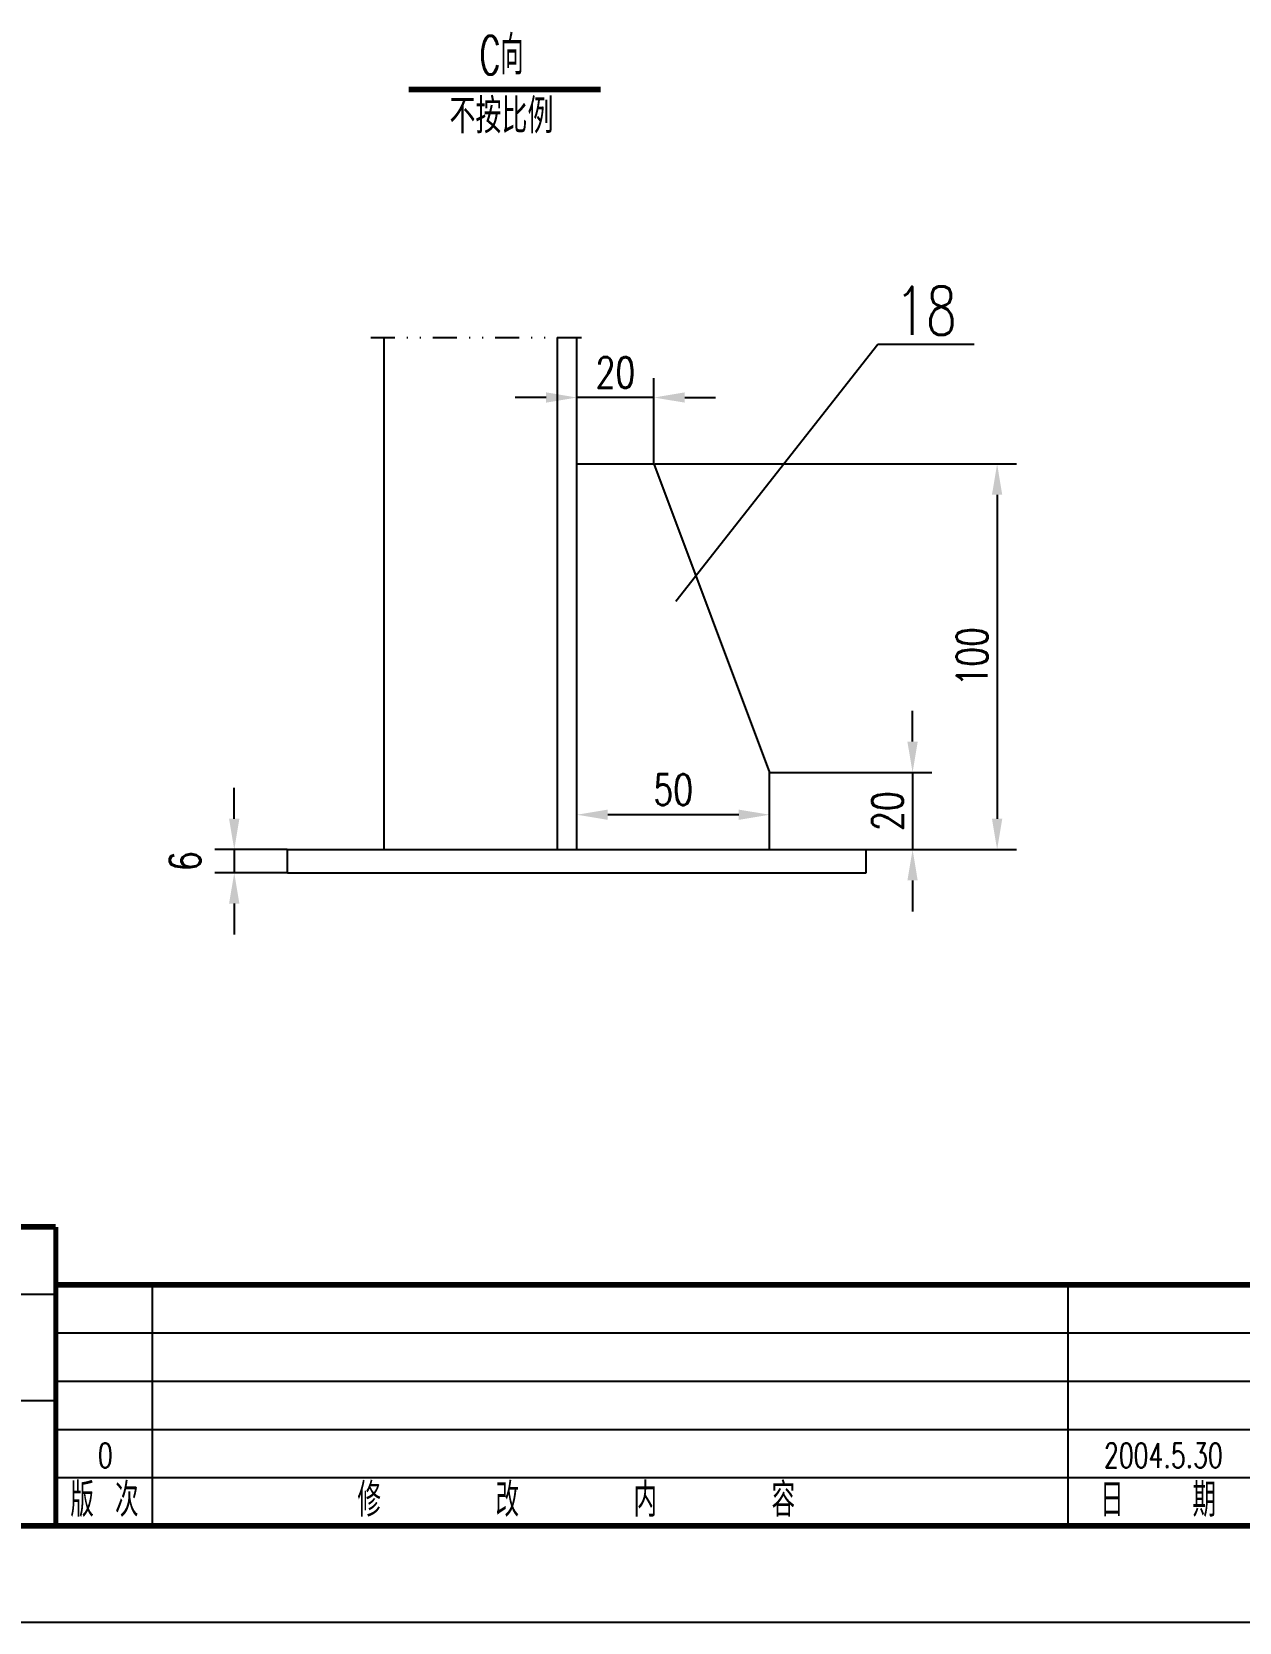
# Model space of a CAD drawing. Extents: x -8431 to -7574, y 1007 to 1601.
# Drawn here: x -7899.9 to -7774.6, y 1006.6 to 1171.5 of the extents above; entities that cross this region are included whole.
import ezdxf
from ezdxf.enums import TextEntityAlignment as Align

# ---------------------------------------------------------------- set-up
doc = ezdxf.new("R2010")
doc.units = 0
doc.header["$LTSCALE"] = 10
doc.header["$MEASUREMENT"] = 0
doc.linetypes.add('DIVIDE2', pattern=[0.625, 0.25, -0.125, 0, -0.125, 0, -0.125])
doc.layers.get('0').update_dxf_attribs({"linetype": 'CONTINUOUS'})
doc.layers.get('DEFPOINTS').update_dxf_attribs({"linetype": 'CONTINUOUS'})
doc.layers.add('1', color=2, linetype='CONTINUOUS')
doc.layers.add('2', color=1, linetype='CONTINUOUS')
doc.styles.add('HZ', font='txt', dxfattribs={"width": 0.75, "bigfont": 'hztxt'})
doc.styles.get("Standard").update_dxf_attribs({"font": 'simplex', "width": 0.75, "bigfont": 'hztxt'})
doc.dimstyles.get("Standard").update_dxf_attribs({"dimtxt": 0.18, "dimasz": 0.18, "dimexe": 0.18, "dimexo": 0.0625, "dimgap": 0.09, "dimtad": 0, "dimtih": 1, "dimtoh": 1, "dimdec": 4, "dimzin": 0, "dimtxsty": 'STANDARD', "dimcen": 0.09, "dimazin": 3, "dimtfac": 1, "dimtdec": 4, "dimtofl": 0, "dimtmove": 0, "dimatfit": 3, "dimtolj": 1, "dimtzin": 0})

# ---------------------------------------------------------------- blocks, each defined once
blk = doc.blocks.new('*D74')
at = {"color": 0, "linetype": 'BYBLOCK'}
for p, q in [((-7843.32, 1126.78), (-7843.32, 1135.6)), ((-7835.32, 1126.78), (-7835.32, 1135.6)), ((-7846.52, 1133.6), (-7849.72, 1133.6)), ((-7832.12, 1133.6), (-7828.92, 1133.6))]:
    blk.add_line(p, q, dxfattribs=at)
for points in [[(-7846.52, 1134.14), (-7846.52, 1133.07), (-7843.32, 1133.6)], [(-7832.12, 1134.14), (-7832.12, 1133.07), (-7835.32, 1133.6)]]:
    blk.add_solid(points, dxfattribs=at)
at = {"layer": 'DEFPOINTS', "color": 0, "linetype": 'BYBLOCK'}
for p in [(-7835.32, 1133.6), (-7843.32, 1126.71), (-7835.32, 1126.71)]:
    blk.add_point(p, dxfattribs=at)
at = {"color": 0, "linetype": 'BYBLOCK', "insert": (-7839.32, 1136.2), "char_height": 3.2, "attachment_point": 5, "style": 'HZ'}
blk.add_mtext('\\A1;20', dxfattribs=at)
blk = doc.blocks.new('*D75')
at = {"color": 0, "linetype": 'BYBLOCK'}
for p, q in [((-7808.49, 1097.91), (-7808.49, 1101.11)), ((-7823.26, 1094.71), (-7806.49, 1094.71)), ((-7823.26, 1086.71), (-7806.49, 1086.71)), ((-7808.49, 1083.51), (-7808.49, 1080.31))]:
    blk.add_line(p, q, dxfattribs=at)
for points in [[(-7809.03, 1097.91), (-7807.96, 1097.91), (-7808.49, 1094.71)], [(-7809.03, 1083.51), (-7807.96, 1083.51), (-7808.49, 1086.71)]]:
    blk.add_solid(points, dxfattribs=at)
at = {"layer": 'DEFPOINTS', "color": 0, "linetype": 'BYBLOCK'}
for p in [(-7823.32, 1094.71), (-7823.32, 1086.71), (-7808.49, 1086.71)]:
    blk.add_point(p, dxfattribs=at)
at = {"color": 0, "linetype": 'BYBLOCK', "insert": (-7811.09, 1090.71), "char_height": 3.2, "attachment_point": 5, "rotation": 90, "style": 'HZ'}
blk.add_mtext('\\A1;20', dxfattribs=at)
blk = doc.blocks.new('*D76')
at = {"color": 0, "linetype": 'BYBLOCK'}
for p, q in [((-7835.26, 1126.71), (-7797.72, 1126.71)), ((-7799.72, 1123.51), (-7799.72, 1089.91)), ((-7823.26, 1086.71), (-7797.72, 1086.71))]:
    blk.add_line(p, q, dxfattribs=at)
for points in [[(-7800.26, 1123.51), (-7799.19, 1123.51), (-7799.72, 1126.71)], [(-7800.26, 1089.91), (-7799.19, 1089.91), (-7799.72, 1086.71)]]:
    blk.add_solid(points, dxfattribs=at)
at = {"layer": 'DEFPOINTS', "color": 0, "linetype": 'BYBLOCK'}
for p in [(-7835.32, 1126.71), (-7823.32, 1086.71), (-7799.72, 1086.71)]:
    blk.add_point(p, dxfattribs=at)
at = {"color": 0, "linetype": 'BYBLOCK', "insert": (-7802.32, 1106.71), "char_height": 3.2, "attachment_point": 5, "rotation": 90, "style": 'HZ'}
blk.add_mtext('\\A1;100', dxfattribs=at)
blk = doc.blocks.new('*D77')
at = {"color": 0, "linetype": 'BYBLOCK'}
for p, q in [((-7843.32, 1086.78), (-7843.32, 1092.33)), ((-7823.32, 1086.78), (-7823.32, 1092.33)), ((-7826.52, 1090.33), (-7840.12, 1090.33))]:
    blk.add_line(p, q, dxfattribs=at)
for points in [[(-7840.12, 1090.86), (-7840.12, 1089.8), (-7843.32, 1090.33)], [(-7826.52, 1090.86), (-7826.52, 1089.8), (-7823.32, 1090.33)]]:
    blk.add_solid(points, dxfattribs=at)
at = {"layer": 'DEFPOINTS', "color": 0, "linetype": 'BYBLOCK'}
for p in [(-7843.32, 1090.33), (-7843.32, 1086.71), (-7823.32, 1086.71)]:
    blk.add_point(p, dxfattribs=at)
at = {"color": 0, "linetype": 'BYBLOCK', "insert": (-7833.32, 1092.93), "char_height": 3.2, "attachment_point": 5, "style": 'HZ'}
blk.add_mtext('\\A1;50', dxfattribs=at)
blk = doc.blocks.new('*D79')
at = {"color": 0, "linetype": 'BYBLOCK'}
for p, q in [((-7878.86, 1089.91), (-7878.86, 1093.11)), ((-7873.38, 1086.71), (-7880.86, 1086.71)), ((-7878.86, 1086.71), (-7878.86, 1084.31)), ((-7873.38, 1084.31), (-7880.86, 1084.31)), ((-7878.86, 1081.11), (-7878.86, 1077.91))]:
    blk.add_line(p, q, dxfattribs=at)
for points in [[(-7879.4, 1089.91), (-7878.33, 1089.91), (-7878.86, 1086.71)], [(-7879.4, 1081.11), (-7878.33, 1081.11), (-7878.86, 1084.31)]]:
    blk.add_solid(points, dxfattribs=at)
at = {"layer": 'DEFPOINTS', "color": 0, "linetype": 'BYBLOCK'}
for p in [(-7873.32, 1086.71), (-7878.86, 1084.31), (-7873.32, 1084.31)]:
    blk.add_point(p, dxfattribs=at)
at = {"color": 0, "linetype": 'BYBLOCK', "insert": (-7883.96, 1085.51), "char_height": 3.2, "attachment_point": 5, "rotation": 90, "style": 'HZ'}
blk.add_mtext('\\A1;6', dxfattribs=at)

msp = doc.modelspace()

# ---------------------------------------------------------------- linework, layer by layer
at = {"layer": '1', "linetype": 'DIVIDE2'}
msp.add_line((-7864.704, 1139.82), (-7841.708, 1139.82), dxfattribs=at)
at = {"layer": '1'}
for p, q in [((-7812.107, 1139.109), (-7833.056, 1112.463)), ((-7835.321, 1133.605), (-7843.321, 1133.605)), ((-7808.492, 1094.713), (-7808.492, 1086.713)), ((-7897.371, 1040.581), (-8057.371, 1040.581)), ((-8057.371, 1029.581), (-7897.371, 1029.581)), ((-8423.371, 1006.581), (-7582.371, 1006.581))]:
    msp.add_line(p, q, dxfattribs=at)
at = {"layer": '1', "color": 2}
for p, q in [((-7887.371, 1041.581), (-7887.371, 1016.581)), ((-7792.371, 1041.581), (-7792.371, 1016.581)), ((-7897.371, 1036.581), (-7772.371, 1036.581)), ((-7897.371, 1031.581), (-7772.371, 1031.581)), ((-7897.371, 1026.581), (-7772.371, 1026.581)), ((-7897.371, 1021.581), (-7772.371, 1021.581))]:
    msp.add_line(p, q, dxfattribs=at)
at = {"layer": '2'}
for p, q in [((-7863.321, 1086.713), (-7863.321, 1139.82)), ((-7845.321, 1086.713), (-7845.321, 1139.82)), ((-7843.321, 1086.713), (-7843.321, 1139.82)), ((-7802.107, 1139.109), (-7812.107, 1139.109)), ((-7843.321, 1126.713), (-7835.321, 1126.713)), ((-7835.321, 1126.713), (-7823.321, 1094.713)), ((-7823.321, 1086.713), (-7823.321, 1094.713)), ((-7873.321, 1086.713), (-7813.321, 1086.713)), ((-7873.321, 1084.313), (-7873.321, 1086.713)), ((-7813.321, 1084.313), (-7813.321, 1086.713)), ((-7873.321, 1084.313), (-7813.321, 1084.313)), ((-7897.371, 1016.581), (-7772.371, 1016.581))]:
    msp.add_line(p, q, dxfattribs=at)
for points, const_width in [([(-7860.762, 1165.546), (-7840.833, 1165.546)], 0.6), ([(-7897.371, 1047.581), (-8057.371, 1047.581)], 0.6), ([(-7897.371, 1047.581), (-7897.371, 1016.581)], 0.5), ([(-7897.371, 1041.581), (-7772.371, 1041.581)], 0.6), ([(-8398.371, 1016.581), (-7592.371, 1016.581)], 0.6), ([(-8057.371, 1016.581), (-7897.371, 1016.581)], 0.5), ([(-8057.371, 1016.581), (-7897.371, 1016.581)], 0.5)]:
    msp.add_lwpolyline(points, dxfattribs=dict(at, const_width=const_width))

# ---------------------------------------------------------------- texts
at = {"layer": '1', "style": 'HZ'}
for s, height, width, p in [('C向', 4, 0.6, (-7851.137, 1167.108)), ('不按比例', 3.6, 0.75, (-7851.137, 1161.008)), ('18', 4.992, 0.75, (-7807.107, 1140.109))]:
    msp.add_text(s, height=height, dxfattribs=dict(at, width=width)).set_placement(p, align=Align.CENTER)
at = {"layer": '1', "color": 2, "style": 'HZ', "width": 0.7}
for s, height, p in [('0', 2.566, (-7893.016, 1022.6)), ('2004.5.30', 2.5661, (-7788.634, 1022.6)), ('版 次', 3.5, (-7895.865, 1017.518)), ('修     改     内     容', 3.5, (-7866.084, 1017.518)), ('日   期', 3.5, (-7789.031, 1017.518))]:
    msp.add_text(s, height=height, dxfattribs=at).set_placement(p)

# ---------------------------------------------------------------- dimensions: what is measured, and where the dimension line sits
at = {"layer": '1'}
for base, p1, p2, text, picture, middle in [((-7835.321, 1133.605), (-7843.321, 1126.713), (-7835.321, 1126.713), '20', '*D74', (-7839.321, 1136.205)), ((-7843.321, 1090.33), (-7823.321, 1086.713), (-7843.321, 1086.713), '50', '*D77', (-7833.321, 1092.93))]:
    dim = msp.add_linear_dim(base=base, p1=p1, p2=p2, text=text, dimstyle='STANDARD', override={"dimtxt": 3.2, "dimasz": 3.2, "dimexe": 2, "dimgap": 1, "dimtad": 1, "dimtih": 0, "dimtoh": 0, "dimdec": 2, "dimtxsty": 'HZ', "dimtdec": 2}, dxfattribs=at)
    dim.commit()
    dim.dimension.update_dxf_attribs({"geometry": picture, "text_midpoint": middle})
for base, p1, p2, text, picture, middle in [((-7799.724, 1086.713), (-7835.321, 1126.713), (-7823.321, 1086.713), '100', '*D76', (-7802.324, 1106.713)), ((-7808.492, 1086.713), (-7823.321, 1094.713), (-7823.321, 1086.713), '20', '*D75', (-7811.092, 1090.713)), ((-7878.863, 1084.313), (-7873.321, 1086.713), (-7873.321, 1084.313), '6', '*D79', (-7883.963, 1085.513))]:
    dim = msp.add_linear_dim(base=base, p1=p1, p2=p2, angle=90, text=text, dimstyle='STANDARD', override={"dimtxt": 3.2, "dimasz": 3.2, "dimexe": 2, "dimgap": 1, "dimtad": 1, "dimtih": 0, "dimtoh": 0, "dimdec": 2, "dimtxsty": 'HZ', "dimtdec": 2}, dxfattribs=at)
    dim.commit()
    dim.dimension.update_dxf_attribs({"geometry": picture, "text_midpoint": middle})

doc.saveas('drawing.dxf')
